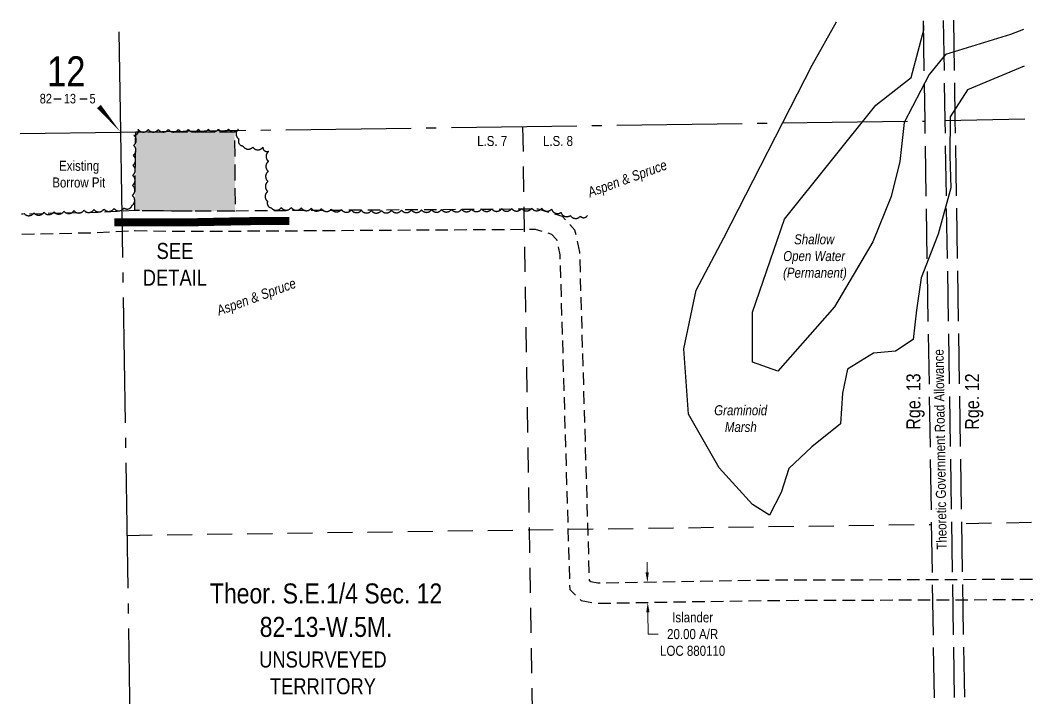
# Model space of a CAD drawing. Extents: x 566948 to 570896, y 6215744 to 6219043.
# Drawn here: x 568766 to 569776, y 6216566 to 6217243 of the extents above; entities that cross this region are included whole.
import ezdxf
from ezdxf.enums import TextEntityAlignment as Align

# ---------------------------------------------------------------- set-up
doc = ezdxf.new("R2010")
doc.units = 0
doc.header["$LTSCALE"] = 5
for name, pattern in [('0', [1, 1, 0]), ('foc-ACCESSROAD', [3.75, 2.5, -1.25]), ('foc-LSD', [8, 5, -3]), ('foc-QUARTERLINE', [33, 25, -3, 2, -3]), ('foc-UNSURVEYED', [12.5, 10, -2.5]), ('HIDDEN2', [4.7625, 3.175, -1.5875])]:
    doc.linetypes.add(name, pattern=pattern)
for name, color, linetype in [('10', 1, 'Continuous'), ('9', 3, 'Continuous'), ('AS-ROADS', 254, 'Continuous'), ('C-AR', 13, 'foc-ACCESSROAD'), ('C-SYMBOL', 7, 'Continuous'), ('D-TXT', 6, 'Continuous'), ('DETAIL-T', 7, 'Continuous'), ('L-QSEC', 8, 'foc-QUARTERLINE'), ('L-ROAD-T', 7, 'Continuous'), ('L-SECLBL', 7, 'Continuous'), ('L-SECTION-LSD', 7, 'foc-LSD'), ('L-UNS-T', 3, 'Continuous'), ('L-USEC', 7, 'foc-UNSURVEYED'), ('P-PROPOSED-H', 21, 'Continuous'), ('T-BUSH', 110, '0'), ('T-BUSH-T', 110, 'Continuous'), ('T-EXISTING TFA', 220, 'HIDDEN2'), ('WETLAND', 143, 'Continuous'), ('WETLAND-T', 146, 'Continuous')]:
    doc.layers.add(name, color=color, linetype=linetype)
doc.layers.add('C-AR-T', color=13, linetype='Continuous', lineweight=9)
doc.layers.add('C-WS-T', color=13, linetype='Continuous', lineweight=9)
doc.styles.add('100L', font='ARIALN.TTF', dxfattribs={"height": 11})
doc.styles.add('175L', font='ARIALN.TTF', dxfattribs={"height": 20})
doc.styles.add('80CG', font='ARIALN.TTF', dxfattribs={"height": 10})
doc.styles.add('80L', font='ARIALN.TTF', dxfattribs={"height": 10})
doc.styles.add('SIMPLEX', font='ARIALN.TTF')
doc.dimstyles.new('Compass 5 000', dxfattribs={"dimscale": 5, "dimtxt": 9, "dimasz": 2, "dimexe": 0.2, "dimexo": 0.0625, "dimgap": 0.5, "dimtad": 0, "dimtih": 1, "dimtoh": 1, "dimzin": 0, "dimdsep": 46, "dimtxsty": '80CG', "dimcen": 0.1, "dimse1": 1, "dimse2": 1, "dimclrd": 256, "dimclrt": 256, "dimaunit": 1, "dimadec": 4, "dimazin": 0, "dimtfac": 0.06, "dimtofl": 0, "dimtmove": 0, "dimatfit": 1, "dimfxl": 0.2, "dimtolj": 1, "dimtzin": 0, "dimlwd": -1, "dimarcsym": 0})

# ---------------------------------------------------------------- blocks, each defined once
blk = doc.blocks.new('L-SECLBL')
at = {"layer": '9', "color": 7}
for p, q in [((-5.1, -27.8), (-12.3, -27.8)), ((20.7, -27.8), (13.5, -27.8))]:
    blk.add_line(p, q, dxfattribs=at)
at = {"layer": '10', "color": 2, "style": 'SIMPLEX'}
blk.add_attdef('SEC', text='', height=30, dxfattribs=at).set_placement((0, 0), align=Align.MIDDLE)
at = {"layer": '10', "color": 5, "style": '80L'}
blk.add_attdef('TWP', text='', height=9.5, dxfattribs=at).set_placement((-14.4, -27.4), align=Align.MIDDLE_RIGHT)
blk.add_attdef('RGE', text='', height=9.5, dxfattribs=at).set_placement((3.6, -27.4), align=Align.MIDDLE_CENTER)
blk.add_attdef('MER', text='', height=9.5, dxfattribs=at).set_placement((23.2, -27.4), align=Align.MIDDLE_LEFT)
blk = doc.blocks.new('*D435')
at = {"layer": 'C-AR-T', "transparency": 16777216}
for p, q in [((569391.4, 6216692.2), (569391.2, 6216702.2)), ((569392.1, 6216652.2), (569392.4, 6216630.6)), ((569392.4, 6216630.6), (569402.4, 6216630.6))]:
    blk.add_line(p, q, dxfattribs=at)
for points in [[(569393, 6216692.2), (569389.7, 6216692.2), (569391.6, 6216682.2)], [(569393.7, 6216652.3), (569390.4, 6216652.2), (569391.9, 6216662.2)]]:
    blk.add_solid(points, dxfattribs=at)
at = {"layer": 'C-AR-T', "transparency": 16777216, "insert": (569436.7, 6216630.6), "char_height": 10, "attachment_point": 5, "style": '80CG'}
blk.add_mtext('\\A1;Islander\\P20.00 A/R\\PLOC 880110', dxfattribs=at)

msp = doc.modelspace()

# ---------------------------------------------------------------- hatches: boundary and pattern name
at = {"layer": 'P-PROPOSED-H'}
h = msp.add_hatch(color=256, dxfattribs=at)
h.dxf.hatch_style = 1
h.paths.add_polyline_path([(568980.386, 6217052.438), (568938.818, 6217052.178), (568880.436, 6217052.868), (568881.365, 6217131.439), (568939.039, 6217131.145), (568979.893, 6217131.4)])

# ---------------------------------------------------------------- linework, layer by layer
at = {"layer": 'AS-ROADS', "const_width": 7.996, "flags": 128}
msp.add_lwpolyline([(568859.965, 6217041.303), (568879.727, 6217041.252), (568930.869, 6217041.063), (568970.27, 6217041.913), (569010.674, 6217042.597), (569034.622, 6217042.645)], dxfattribs=at)
at = {"layer": 'C-AR', "flags": 128}
for points in [[(569775.527, 6216685.136), (569510.122, 6216684.222), (569342.129, 6216681.384), (569335.136, 6216682.671), (569333.885, 6216683.87), (569324.184, 6217011.293), (569319.325, 6217033.43), (569306.868, 6217047.055), (569282.698, 6217054.338), (568938.826, 6217052.196), (568880.443, 6217052.886), (568841.458, 6217050.95), (568767.449, 6217049.255)], [(568767.77, 6217029.266), (568842.183, 6217030.971), (568880.821, 6217032.89), (568938.77, 6217032.204), (569279.812, 6217034.328), (569295.829, 6217029.502), (569300.949, 6217023.902), (569304.257, 6217008.832), (569314.145, 6216675.101), (569325.625, 6216664.095), (569340.472, 6216661.362), (569510.326, 6216664.232), (569775.851, 6216665.145)]]:
    msp.add_lwpolyline(points, dxfattribs=at)
at = {"layer": 'L-QSEC'}
for p, q in [((568864.497, 6217231.174), (568866.101, 6217131.23)), ((568866.101, 6217131.23), (569668.138, 6217142.181)), ((569768.078, 6217143.914), (569688.242, 6217142.529)), ((568766.156, 6217129.866), (568866.101, 6217131.23)), ((568866.101, 6217131.23), (568879.008, 6216326.978))]:
    msp.add_line(p, q, dxfattribs=at)
at = {"layer": 'L-SECLBL', "flags": 128}
msp.add_lwpolyline([(568866.101, 6217131.23, 0, 4.998, 0), (568844.629, 6217156.648, 4.998, 4.998, 0)], format="xyseb", dxfattribs=at)
at = {"layer": 'L-SECTION-LSD'}
for p, q in [((569267.119, 6217136.705), (569280.101, 6216332.461)), ((568872.555, 6216729.105), (569674.666, 6216740.062)), ((569774.607, 6216741.796), (569694.771, 6216740.412))]:
    msp.add_line(p, q, dxfattribs=at)
at = {"layer": 'L-USEC'}
msp.add_line((569674.666, 6216740.062), (569674.666, 6216740.062), dxfattribs=at)
at = {"layer": 'L-USEC', "flags": 128}
for points in [[(569666.515, 6217242.124), (569668.138, 6217142.181), (569681.195, 6216337.943), (569682.818, 6216238.002)], [(569686.62, 6217242.473), (569688.243, 6217142.507), (569701.301, 6216338.269), (569702.923, 6216238.35)], [(569696.677, 6217242.647), (569698.3, 6217142.671), (569711.358, 6216338.432), (569712.981, 6216238.525)]]:
    msp.add_lwpolyline(points, dxfattribs=at)
at = {"layer": 'T-BUSH', "flags": 128}
msp.add_lwpolyline([(568769.806, 6217050.126, 0.52056705), (568779.787, 6217050.663, 0.52056705), (568789.768, 6217051.199, 0.52056705), (568799.75, 6217051.735, 0.52056705), (568809.731, 6217052.272, 0.52056705), (568819.712, 6217052.808, 0.52056705), (568829.693, 6217053.344, 0.52056705), (568839.674, 6217053.88, 0.52056705), (568849.655, 6217054.417, 0.52056705), (568859.636, 6217054.953, 0.52056705), (568869.619, 6217055.454, 0.52056705), (568877.618, 6217058.017, 0.52056705), (568877.827, 6217068.008, 0.52056705), (568877.971, 6217078.002, 0.52056705), (568878.115, 6217087.997, 0.52056705), (568878.365, 6217097.989, 0.52056705), (568878.719, 6217107.978, 0.52056705), (568879.073, 6217117.967, 0.52056705), (568879.426, 6217127.956, 0.52056705), (568883.822, 6217133.765, 0.52056705), (568893.818, 6217133.782, 0.52056705), (568903.813, 6217133.799, 0.52056705), (568913.809, 6217133.817, 0.52056705), (568923.804, 6217133.834, 0.52056705), (568933.8, 6217133.851, 0.52056705), (568943.795, 6217133.899, 0.52056705), (568953.791, 6217133.948, 0.52056705), (568963.786, 6217133.998, 0.52056705), (568973.781, 6217134.048, 0.52056705), (568983.777, 6217134.097, 0.52056705), (568984.106, 6217124.304, 0.52056705), (568988.232, 6217117.278, 0.52056705), (568998.071, 6217116.149, 0.52056705), (569008.065, 6217115.966, 0.52056705), (569014.059, 6217111.946, 0.52056705), (569013.824, 6217101.953, 0.52056705), (569013.589, 6217091.961, 0.52056705), (569013.355, 6217081.968, 0.52056705), (569013.12, 6217071.975, 0.52056705), (569012.885, 6217061.982, 0.52056705), (569016.418, 6217055.725, 0.52056705), (569026.413, 6217055.876, 0.52056705), (569036.406, 6217055.96, 0.52056705), (569046.394, 6217055.571, 0.52056705), (569056.382, 6217055.182, 0.52056705), (569066.37, 6217054.793, 0.52056705), (569076.358, 6217054.403, 0.52056705), (569086.346, 6217054.014, 0.52056705), (569096.334, 6217053.625, 0.52056705), (569106.322, 6217053.236, 0.52056705), (569116.311, 6217052.933, 0.52056705), (569126.306, 6217053.078, 0.52056705), (569136.3, 6217053.224, 0.52056705), (569146.295, 6217053.369, 0.52056705), (569156.289, 6217053.515, 0.52056705), (569166.284, 6217053.66, 0.52056705), (569176.278, 6217053.806, 0.52056705), (569186.272, 6217053.951, 0.52056705), (569196.267, 6217054.097, 0.52056705), (569206.261, 6217054.241, 0.52056705), (569216.256, 6217054.382, 0.52056705), (569226.251, 6217054.522, 0.52056705), (569236.245, 6217054.662, 0.52056705), (569246.24, 6217054.802, 0.52056705), (569256.234, 6217054.942, 0.52056705), (569266.229, 6217055.082, 0.52056705), (569276.223, 6217055.222, 0.52056705), (569286.218, 6217055.363, 0.52056705), (569296.089, 6217054.332, 0.52056705), (569305.444, 6217051.063, 0.52056705), (569314.782, 6217048.012, 0.52056705), (569324.716, 6217047.319, 0.52056705), (569331.746, 6217047.954, 0.52056705)], format="xyb", dxfattribs=at)
at = {"layer": 'T-EXISTING TFA', "flags": 128}
msp.add_lwpolyline([(568980.386, 6217052.438), (568938.818, 6217052.178), (568880.436, 6217052.868), (568881.365, 6217131.439), (568939.039, 6217131.145), (568979.893, 6217131.4)], close=True, dxfattribs=at)
at = {"layer": 'WETLAND'}
for points in [[(569767.221, 6217196.709), (569710.669, 6217173.15), (569693.392, 6217146.259), (569693.13, 6217107.359), (569694.055, 6217075.44), (569681.504, 6217029.239), (569664.709, 6216985.694), (569660.083, 6216953.613), (569656.764, 6216924.348), (569639.044, 6216912.723), (569616.879, 6216910.692), (569590.953, 6216894.661), (569586.085, 6216870.908), (569584.195, 6216840.295), (569555.694, 6216817.245), (569532.704, 6216795.744), (569525.061, 6216771.91), (569513.214, 6216749.343), (569496.238, 6216759.963), (569463.233, 6216796.509), (569432.52, 6216849.79), (569427.854, 6216914.937), (569440.043, 6216973.627), (569467.699, 6217025.821), (569555.777, 6217197.83), (569580.132, 6217240.944)], [(569766.627, 6217233.284), (569753.511, 6217228.562), (569688.806, 6217208.63), (569672.715, 6217188.718), (569647.714, 6217140.768), (569643.289, 6217101.748), (569634.58, 6217066.771), (569616.437, 6217021.798), (569578.041, 6216956.792), (569521.562, 6216892.651), (569496.3, 6216901.641), (569496.24, 6216951.643), (569528.281, 6217044.245), (569619.435, 6217158.005), (569654.754, 6217185.42), (569667.265, 6217233.008), (569667.001, 6217242.13)]]:
    msp.add_lwpolyline(points, dxfattribs=at)

# ---------------------------------------------------------------- block references
at = {"layer": 'L-SECLBL', "xscale": 0.99955397, "yscale": 0.99955397, "zscale": 0.99955397}
msp.add_blockref('L-SECLBL', (568812.093, 6217191.893), dxfattribs=at).add_auto_attribs({'SEC': '12', 'TWP': '82', 'RGE': '13', 'MER': '5'})

# ---------------------------------------------------------------- texts
at = {"layer": 'C-SYMBOL', "color": 3, "insert": (569071.131, 6216681.155), "char_height": 19.99108, "width": 230.71097, "attachment_point": 2, "style": '175L'}
msp.add_mtext('Theor. S.E.1/4 Sec. 12\\P82-13-W.5M.', dxfattribs=at)
at = {"layer": 'C-WS-T', "insert": (568797.64, 6217102.564), "char_height": 9.99544, "attachment_point": 1, "style": '80L'}
msp.add_mtext_dynamic_manual_height_columns('\\pi7.21928;Existing \\P\\pi0.4727;Borrow Pit', width=52.83851, gutter_width=49.977, heights=[0], dxfattribs=at)
at = {"layer": 'D-TXT', "color": 3, "char_height": 13.9936, "attachment_point": 1, "rotation": 90, "style": '80L'}
for s, width, insert in [('Rge. 13', 73.72162, (569649.818, 6216834.398)), ('Rge. 12', 63.83197, (569708.416, 6216834.377))]:
    msp.add_mtext_dynamic_manual_height_columns(s, width=width, gutter_width=47.478, heights=[0], dxfattribs=dict(at, insert=insert))
at = {"layer": 'DETAIL-T', "color": 3, "insert": (568920.398, 6216999.292), "char_height": 15.9929, "width": 63.60774, "attachment_point": 5, "style": '80CG'}
msp.add_mtext('SEE\\PDETAIL', dxfattribs=at)
at = {"layer": 'L-ROAD-T', "style": '80L'}
msp.add_text('Theoretic Government Road Allowance', height=9.99554, rotation=90.930188, dxfattribs=at).set_placement((569683.526, 6216814.756), align=Align.MIDDLE_CENTER)
at = {"layer": 'L-UNS-T', "color": 3, "insert": (569067.95, 6216591.853), "char_height": 15.99286, "attachment_point": 5, "style": '80L'}
msp.add_mtext_dynamic_manual_height_columns('UNSURVEYED TERRITORY', width=126.35737, gutter_width=47.479, heights=[0], dxfattribs=at)
at = {"layer": 'T-BUSH-T', "char_height": 9.99554, "attachment_point": 1, "rotation": 20, "style": '80L'}
for insert in [(569330.926, 6217075.48), (568960.972, 6216957.514)]:
    msp.add_mtext_dynamic_manual_height_columns('{\\fArial Narrow|b0|i1|c0|p34;Aspen & Spruce}', width=82.52892, gutter_width=49.955, heights=[0], dxfattribs=dict(at, insert=insert))
at = {"layer": 'WETLAND-T', "char_height": 9.99554, "attachment_point": 1, "style": '80L'}
for s, insert in [('\\pi14.5086;{\\fArial Narrow|b0|i1|c0|p34;Shallow \\P\\pi3.61987;Open Water \\P\\pi3.45965;(Permanent)}', (569523.389, 6217029.236)), ('\\pi8.32787;{\\fArial Narrow|b0|i1|c0|p34;Graminoid\\P\\pi18.97455;Marsh}', (569449.85, 6216858.845))]:
    msp.add_mtext_dynamic_manual_height_columns(s, width=68.92436, gutter_width=49.978, heights=[0], dxfattribs=dict(at, insert=insert))

# ---------------------------------------------------------------- dimensions: what is measured, and where the dimension line sits
at = {"layer": 'C-AR-T'}
dim = msp.add_linear_dim(base=(569391.889, 6216662.23), p1=(569393.695, 6216682.255), p2=(569394.033, 6216662.267), angle=270.968, text='Islander\\P20.00 A/R\\PLOC 880110', dimstyle='Compass 5 000', dxfattribs=at)
dim.commit()
dim.dimension.update_dxf_attribs({"geometry": '*D435', "text_midpoint": (569436.713, 6216630.649), "dimtype": 161})

# ---------------------------------------------------------------- next in the draw order: texts
at = {"layer": 'L-SECTION-LSD', "attachment_point": 1, "style": '100L', "bg_fill": 3, "box_fill_scale": 1.5, "bg_fill_color": 256, "bg_fill_transparency": 0}
for s, width, insert, char_height in [('\\pi2.30509;L.S. 7', 30.8667, (569219.5, 6217127.257), 9.99554), ('L.S. 8', 30.38758, (569287.43, 6217127.257), 9.9955)]:
    msp.add_mtext_dynamic_manual_height_columns(s, width=width, gutter_width=54.975, heights=[0], dxfattribs=dict(at, insert=insert, char_height=char_height))

doc.saveas('drawing.dxf')
